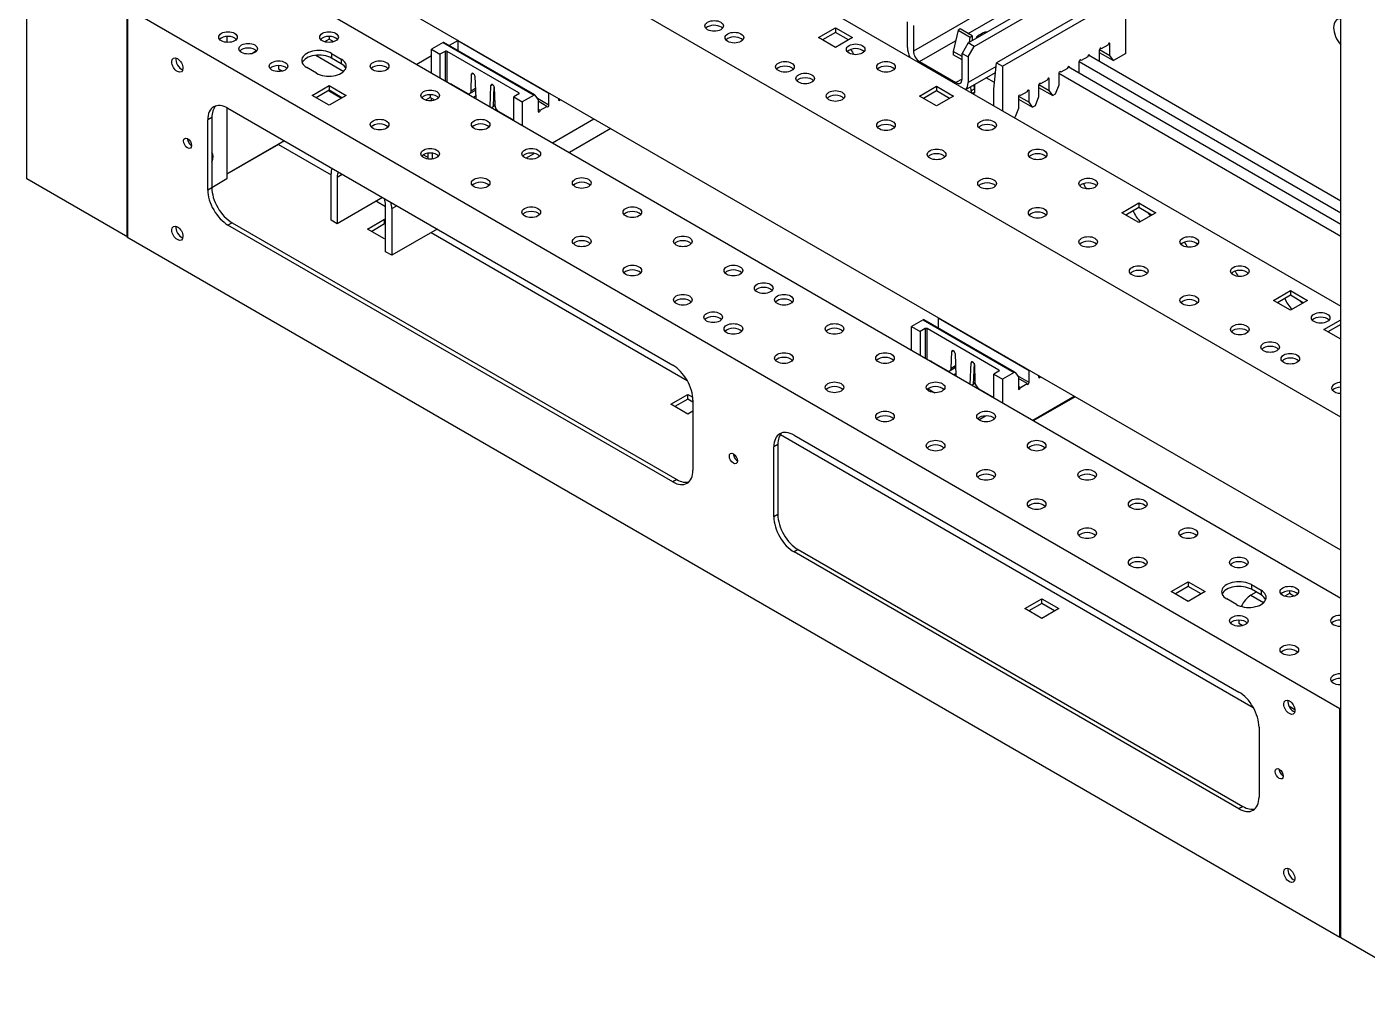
# Model space of a CAD drawing. Header units: millimetres. Extents: x -116965 to 323937, y 291661 to 566926.
# Drawn here: x -25926.7 to -25658.8, y 301787.5 to 301981.2 of the extents above; entities that cross this region are included whole.
import ezdxf

# ---------------------------------------------------------------- set-up
doc = ezdxf.new("R2010")
doc.units = ezdxf.units.MM
doc.layers.add('ALPHA', color=255, linetype='Continuous')

msp = doc.modelspace()

# ---------------------------------------------------------------- linework, layer by layer
at = {"layer": 'ALPHA'}
for p, q in [((-25926.729425, 301950.811825), (-25926.729425, 302417.3813)), ((-25906.526375, 301939.147588), (-25906.526375, 302405.717063)), ((-25664.089764, 301799.176746), (-25664.089764, 302265.746221)), ((-25887.232461, 302054.215285), (-25664.089764, 301925.383789)), ((-25906.425359, 302043.13426), (-25664.190779, 301903.28006)), ((-25906.425359, 302016.5398), (-25664.190779, 301876.6856)), ((-25699.485509, 302005.237155), (-25749.508263, 301976.356504)), ((-25738.598616, 301977.989497), (-25699.485509, 302000.57146)), ((-25737.386433, 301977.289643), (-25699.485509, 301999.171751)), ((-25887.333476, 301995.952422), (-25664.089764, 301867.062605)), ((-25738.598616, 301979.855775), (-25719.174599, 301991.070237)), ((-25708.294039, 301988.254026), (-25732.941761, 301974.023657)), ((-25731.729578, 301973.323802), (-25707.081856, 301987.554171)), ((-25707.081856, 301975.889935), (-25707.081856, 301987.554171)), ((-25906.728405, 301984.988039), (-25906.728405, 301939.264231)), ((-25906.728405, 301984.988039), (-25664.291794, 301845.017197)), ((-25750.720446, 301977.056358), (-25750.720446, 301982.188623)), ((-25886.727385, 301979.288641), (-25886.727385, 301978.090062)), ((-25866.322303, 301979.295004), (-25866.322303, 301978.759337)), ((-25768.499131, 301979.039279), (-25765.105018, 301980.99887)), ((-25765.105018, 301980.065731), (-25767.691009, 301978.572709)), ((-25765.105018, 301980.99887), (-25765.105018, 301980.065731)), ((-25765.105018, 301980.99887), (-25761.710906, 301979.039279)), ((-25762.519028, 301978.572709), (-25765.105018, 301980.065731)), ((-25749.508263, 301981.488768), (-25749.508263, 301976.356504)), ((-25740.618921, 301980.555629), (-25741.572856, 301976.300719)), ((-25740.21486, 301980.788914), (-25740.618921, 301980.555629)), ((-25740.618921, 301980.555629), (-25738.194555, 301979.155921)), ((-25737.790494, 301979.389206), (-25740.21486, 301980.788914)), ((-25738.347497, 301978.13448), (-25738.194555, 301979.155921)), ((-25738.194555, 301979.155921), (-25737.790494, 301979.389206)), ((-25737.790494, 301979.389206), (-25737.756822, 301978.475507)), ((-25735.729782, 301979.949089), (-25736.335874, 301979.599162)), ((-25866.322303, 301978.759337), (-25867.246341, 301978.225843)), ((-25865.398265, 301978.225843), (-25866.322303, 301978.759337)), ((-25865.514181, 301978.190534), (-25865.514181, 301978.292767)), ((-25843.521433, 301978.066312), (-25845.876816, 301976.706431)), ((-25845.876816, 301972.017408), (-25845.876816, 301976.706431)), ((-25845.876816, 301976.706431), (-25844.155516, 301975.712638)), ((-25843.521433, 301978.066312), (-25825.338688, 301967.568499)), ((-25825.19583, 301967.58265), (-25843.378576, 301978.080463)), ((-25840.528421, 301978.464606), (-25842.286176, 301977.449765)), ((-25840.519044, 301978.488771), (-25840.563413, 301978.374417)), ((-25822.380668, 301967.876604), (-25840.563413, 301978.374417)), ((-25840.563413, 301978.374417), (-25840.563413, 301976.455128)), ((-25765.105018, 301977.079687), (-25768.499131, 301979.039279)), ((-25761.710906, 301979.039279), (-25765.105018, 301977.079687)), ((-25748.29608, 301974.256941), (-25741.099545, 301978.411863)), ((-25738.598616, 301977.989497), (-25739.810799, 301975.889935)), ((-25737.386433, 301977.289643), (-25738.598616, 301977.989497)), ((-25738.598616, 301975.19008), (-25737.386433, 301977.289643)), ((-25712.395259, 301976.554796), (-25712.395259, 301974.268606)), ((-25712.370658, 301976.680564), (-25710.253735, 301975.458358)), ((-25711.991198, 301976.788081), (-25712.193228, 301976.904723)), ((-25710.657796, 301977.55792), (-25711.991198, 301976.788081)), ((-25710.455766, 301977.907848), (-25710.253735, 301977.791205)), ((-25710.253735, 301975.458358), (-25710.253735, 301977.791205)), ((-25880.831193, 301976.378043), (-25881.777637, 301975.831613)), ((-25868.940884, 301975.512166), (-25863.382695, 301972.303145)), ((-25865.83743, 301975.889935), (-25865.83743, 301974.956796)), ((-25865.83743, 301975.889935), (-25863.897937, 301974.770168)), ((-25863.897937, 301973.837029), (-25865.83743, 301974.956796)), ((-25863.897937, 301974.770168), (-25863.897937, 301973.837029)), ((-25845.876816, 301975.376708), (-25848.786055, 301973.697058)), ((-25843.145363, 301976.29585), (-25844.155516, 301975.712638)), ((-25844.155516, 301975.712638), (-25844.155516, 301971.023615)), ((-25843.145363, 301976.29585), (-25843.145363, 301970.440403)), ((-25828.405217, 301968.018908), (-25842.741302, 301976.29585)), ((-25842.741302, 301970.230447), (-25842.741302, 301976.29585)), ((-25748.29608, 301974.256941), (-25741.022982, 301970.057816)), ((-25741.629073, 301976.006577), (-25741.583157, 301976.033087)), ((-25741.585154, 301975.98122), (-25741.629073, 301976.006577)), ((-25741.572856, 301976.300719), (-25741.599208, 301975.616079)), ((-25739.810799, 301974.58354), (-25741.599208, 301975.616079)), ((-25739.810799, 301975.283394), (-25741.572856, 301976.300719)), ((-25739.810799, 301975.889935), (-25738.598616, 301975.19008)), ((-25739.810799, 301970.75767), (-25739.810799, 301975.889935)), ((-25738.598616, 301975.19008), (-25738.598616, 301970.057816)), ((-25733.451384, 301968.719054), (-25732.941761, 301974.023657)), ((-25732.941761, 301974.023657), (-25731.729578, 301973.323802)), ((-25716.435869, 301974.221949), (-25716.435869, 301971.935758)), ((-25716.432453, 301974.266634), (-25664.089764, 301944.046568)), ((-25716.031808, 301974.455233), (-25716.233838, 301974.571876)), ((-25714.698406, 301975.225073), (-25716.031808, 301974.455233)), ((-25664.089764, 301946.379415), (-25714.565129, 301975.521381)), ((-25714.496376, 301975.575), (-25714.294345, 301975.458358)), ((-25714.294345, 301975.365044), (-25714.294345, 301975.458358)), ((-25712.395259, 301976.103181), (-25709.553881, 301974.46271)), ((-25709.553881, 301974.46271), (-25710.253735, 301975.458358)), ((-25707.081856, 301975.889935), (-25709.553881, 301974.46271)), ((-25876.423829, 301973.462885), (-25876.423829, 301972.833905)), ((-25876.423829, 301972.833905), (-25875.605318, 301972.361337)), ((-25868.827482, 301971.924094), (-25870.766975, 301973.043861)), ((-25837.941786, 301968.360018), (-25837.838134, 301971.727581)), ((-25837.838134, 301971.727581), (-25837.545849, 301971.896332)), ((-25837.535272, 301971.890439), (-25837.47966, 301971.858331)), ((-25837.1769, 301971.348805), (-25837.012947, 301966.899851)), ((-25739.028827, 301968.649877), (-25733.130888, 301972.055054)), ((-25733.012946, 301973.282704), (-25738.598616, 301970.057816)), ((-25731.729578, 301973.323802), (-25731.729578, 301964.435654)), ((-25720.476479, 301971.889101), (-25720.476479, 301969.556254)), ((-25720.473064, 301971.933786), (-25664.089764, 301939.380873)), ((-25720.072418, 301972.122386), (-25720.274448, 301972.239028)), ((-25718.739017, 301972.892226), (-25720.072418, 301972.122386)), ((-25664.089764, 301941.713721), (-25718.60574, 301973.188534)), ((-25718.536986, 301973.242153), (-25718.334956, 301973.12551)), ((-25718.334956, 301973.032197), (-25718.334956, 301973.12551)), ((-25869.716416, 301967.491684), (-25866.322303, 301969.451276)), ((-25866.322303, 301968.518137), (-25868.908294, 301967.025115)), ((-25866.423319, 301968.459816), (-25863.837328, 301966.966793)), ((-25866.322303, 301969.451276), (-25866.322303, 301968.518137)), ((-25866.322303, 301969.451276), (-25862.928191, 301967.491684)), ((-25863.736313, 301967.025115), (-25866.322303, 301968.518137)), ((-25841.991643, 301969.774302), (-25841.978081, 301969.782133)), ((-25841.851373, 301969.716646), (-25838.749416, 301967.92573)), ((-25839.781034, 301968.521335), (-25839.801237, 301968.509671)), ((-25837.072194, 301968.507556), (-25838.177987, 301967.869126)), ((-25837.084987, 301968.854691), (-25837.941786, 301968.360018)), ((-25834.133573, 301965.237444), (-25833.969619, 301969.497081)), ((-25833.969619, 301969.497081), (-25833.680023, 301969.664279)), ((-25833.66686, 301969.65701), (-25833.611247, 301969.624902)), ((-25833.381843, 301969.371177), (-25833.541935, 301965.211856)), ((-25833.308386, 301969.11233), (-25833.204734, 301965.625079)), ((-25748.29608, 301967.375042), (-25744.901967, 301969.334633)), ((-25744.901967, 301968.401495), (-25747.487958, 301966.908472)), ((-25744.901967, 301969.334633), (-25744.901967, 301968.401495)), ((-25744.901967, 301969.334633), (-25741.507855, 301967.375042)), ((-25742.315977, 301966.908472), (-25744.901967, 301968.401495)), ((-25739.810799, 301970.75767), (-25741.022982, 301970.057816)), ((-25738.005128, 301968.4169), (-25738.034862, 301969.223743)), ((-25737.399036, 301968.766827), (-25738.005128, 301968.4169)), ((-25737.42877, 301969.57367), (-25737.399036, 301968.766827)), ((-25737.412784, 301969.139891), (-25737.311777, 301969.081575)), ((-25737.29424, 301969.651341), (-25737.343894, 301968.038124)), ((-25733.330655, 301970.049059), (-25734.968014, 301970.994389)), ((-25733.450878, 301968.718762), (-25733.451384, 301968.719054)), ((-25733.450878, 301965.429447), (-25733.450878, 301968.718762)), ((-25733.323194, 301970.053367), (-25733.330655, 301970.049059)), ((-25726.618206, 301968.576458), (-25726.416176, 301968.459816)), ((-25726.416176, 301966.126968), (-25726.416176, 301968.459816)), ((-25724.517089, 301969.556254), (-25724.517089, 301967.223407)), ((-25724.517089, 301969.104638), (-25721.675711, 301967.464168)), ((-25724.492488, 301969.682022), (-25722.375566, 301968.459816)), ((-25724.113028, 301969.789539), (-25724.315059, 301969.906181)), ((-25722.779627, 301970.559378), (-25724.113028, 301969.789539)), ((-25722.577596, 301970.909305), (-25722.375566, 301970.792663)), ((-25722.375566, 301968.459816), (-25722.375566, 301970.792663)), ((-25721.675711, 301967.464168), (-25722.375566, 301968.459816)), ((-25720.476479, 301969.556254), (-25721.176333, 301967.752485)), ((-25866.322303, 301965.532092), (-25869.716416, 301967.491684)), ((-25862.928191, 301967.491684), (-25866.322303, 301965.532092)), ((-25846.119252, 301967.0951), (-25847.04329, 301966.561606)), ((-25846.119252, 301967.630767), (-25846.119252, 301967.0951)), ((-25845.195214, 301966.561606), (-25846.119252, 301967.0951)), ((-25845.876816, 301966.428637), (-25845.876816, 301966.955129)), ((-25838.462296, 301967.736633), (-25838.316097, 301967.821041)), ((-25837.452144, 301967.153421), (-25837.031247, 301967.396426)), ((-25833.23636, 301966.689094), (-25833.479669, 301966.829569)), ((-25833.248049, 301967.082362), (-25833.465115, 301967.207685)), ((-25828.405217, 301967.785623), (-25829.41537, 301967.202411)), ((-25829.41537, 301967.202411), (-25827.69407, 301966.208618)), ((-25829.41537, 301962.513388), (-25829.41537, 301967.202411)), ((-25828.405217, 301968.018908), (-25828.405217, 301967.785623)), ((-25825.338688, 301967.568499), (-25827.69407, 301966.208618)), ((-25827.69407, 301966.208618), (-25827.69407, 301961.519595)), ((-25825.163724, 301967.552872), (-25824.522191, 301966.640195)), ((-25822.380668, 301965.543757), (-25824.687778, 301966.875767)), ((-25824.522191, 301966.640195), (-25824.522191, 301964.307347)), ((-25822.784729, 301965.310472), (-25824.522191, 301966.313596)), ((-25822.380668, 301967.876604), (-25822.336299, 301967.990958)), ((-25822.380668, 301965.543757), (-25822.380668, 301967.876604)), ((-25820.481581, 301966.920136), (-25820.481581, 301966.640195)), ((-25744.901967, 301965.41545), (-25748.29608, 301967.375042)), ((-25741.507855, 301967.375042), (-25744.901967, 301965.41545)), ((-25737.702368, 301967.907374), (-25737.341506, 301968.115718)), ((-25737.646756, 301967.875266), (-25737.702368, 301967.907374)), ((-25737.343518, 301968.05034), (-25737.646756, 301967.875266)), ((-25728.557699, 301967.223407), (-25728.557699, 301964.890559)), ((-25728.557699, 301966.771791), (-25725.716322, 301965.131321)), ((-25728.533099, 301967.349174), (-25726.416176, 301966.126968)), ((-25728.153638, 301967.456691), (-25728.355669, 301967.573334)), ((-25726.820237, 301968.226531), (-25728.153638, 301967.456691)), ((-25725.716322, 301965.131321), (-25726.416176, 301966.126968)), ((-25724.517089, 301967.223407), (-25725.216943, 301965.419637)), ((-25721.176333, 301967.752485), (-25721.675711, 301967.464168)), ((-25889.757842, 301963.059274), (-25890.565964, 301962.592705)), ((-25889.757842, 301963.059274), (-25889.757842, 301949.06219)), ((-25886.727385, 301965.036359), (-25886.727385, 301950.811825)), ((-25886.525354, 301964.925552), (-25797.63193, 301913.60291)), ((-25833.18153, 301965.419936), (-25833.815594, 301965.053859)), ((-25833.1893, 301965.41545), (-25833.526603, 301965.610192)), ((-25832.718555, 301964.520811), (-25832.805442, 301964.470647)), ((-25832.397104, 301964.258221), (-25829.41537, 301962.536716)), ((-25824.522191, 301964.773917), (-25824.11813, 301964.540632)), ((-25824.11813, 301964.540632), (-25822.784729, 301965.310472)), ((-25728.557699, 301964.890559), (-25729.199232, 301963.237104)), ((-25725.216943, 301965.419637), (-25725.716322, 301965.131321)), ((-25890.565964, 301948.59562), (-25890.565964, 301962.592705)), ((-25821.653358, 301958.031988), (-25813.370107, 301962.814325)), ((-25809.975994, 301960.854733), (-25818.259245, 301956.072396)), ((-25875.252052, 301958.416908), (-25886.727385, 301951.791621)), ((-25876.423829, 301957.693725), (-25886.727385, 301951.744964)), ((-25876.423829, 301957.693725), (-25865.918242, 301951.628322)), ((-25847.452498, 301955.64073), (-25846.523313, 301955.104265)), ((-25846.523313, 301954.780911), (-25846.523313, 301955.940844)), ((-25845.715191, 301955.940844), (-25845.715191, 301954.780911)), ((-25826.988225, 301954.951901), (-25825.326835, 301955.911105)), ((-25906.526375, 301939.147588), (-25926.729425, 301950.811825)), ((-25886.727385, 301950.811825), (-25889.757842, 301949.06219)), ((-25865.918242, 301942.553546), (-25865.918242, 301951.884935)), ((-25864.706059, 301951.185081), (-25863.71611, 301951.756629)), ((-25864.706059, 301951.185081), (-25864.706059, 301941.853691)), ((-25889.757842, 301949.06219), (-25890.565964, 301948.59562)), ((-25855.634889, 301947.090934), (-25864.706059, 301941.853691)), ((-25856.847072, 301946.39108), (-25855.008595, 301945.329634)), ((-25855.008595, 301936.254858), (-25855.008595, 301945.586247)), ((-25853.796412, 301944.886393), (-25852.806462, 301945.457941)), ((-25853.796412, 301944.886393), (-25853.796412, 301935.555004)), ((-25707.889978, 301944.046568), (-25704.495866, 301946.00616)), ((-25704.495866, 301945.073021), (-25707.081856, 301943.579998)), ((-25704.495866, 301946.00616), (-25704.495866, 301945.073021)), ((-25704.495866, 301946.00616), (-25701.101753, 301944.046568)), ((-25701.909875, 301943.579998), (-25704.495866, 301945.073021)), ((-25885.717232, 301942.063648), (-25886.525354, 301941.597078)), ((-25797.63193, 301890.274436), (-25886.525354, 301941.597078)), ((-25885.717232, 301942.063648), (-25796.823808, 301890.741005)), ((-25864.706059, 301941.853691), (-25865.918242, 301942.553546)), ((-25858.604738, 301940.780582), (-25855.210625, 301942.740173)), ((-25855.210625, 301941.807034), (-25857.796616, 301940.314012)), ((-25855.210625, 301942.740173), (-25855.008595, 301942.623531)), ((-25855.210625, 301941.807034), (-25855.210625, 301942.740173)), ((-25855.008595, 301941.690392), (-25855.210625, 301941.807034)), ((-25704.495866, 301942.086976), (-25707.889978, 301944.046568)), ((-25701.101753, 301944.046568), (-25704.495866, 301942.086976)), ((-25906.728405, 301939.264231), (-25664.291794, 301799.293388)), ((-25855.210625, 301938.82099), (-25858.604738, 301940.780582)), ((-25855.008595, 301938.937632), (-25855.210625, 301938.82099)), ((-25844.725242, 301940.792246), (-25853.796412, 301935.555004)), ((-25845.937425, 301940.092392), (-25794.746357, 301910.537215)), ((-25853.796412, 301935.555004), (-25855.008595, 301936.254858)), ((-25677.585402, 301926.550213), (-25674.191289, 301928.509804)), ((-25674.191289, 301928.509804), (-25674.191289, 301927.576665)), ((-25674.191289, 301928.509804), (-25670.797177, 301926.550213)), ((-25674.191289, 301924.590621), (-25677.585402, 301926.550213)), ((-25674.191289, 301927.576665), (-25676.77728, 301926.083643)), ((-25671.605299, 301926.083643), (-25674.191289, 301927.576665)), ((-25670.797177, 301926.550213), (-25674.191289, 301924.590621)), ((-25744.554553, 301923.083646), (-25744.598922, 301922.969292)), ((-25726.416176, 301912.471479), (-25744.598922, 301922.969292)), ((-25744.598922, 301922.969292), (-25744.598922, 301921.050003)), ((-25747.556942, 301922.661187), (-25749.912324, 301921.301306)), ((-25749.912324, 301916.612283), (-25749.912324, 301921.301306)), ((-25749.912324, 301921.301306), (-25748.191024, 301920.307513)), ((-25747.180872, 301920.890725), (-25748.191024, 301920.307513)), ((-25748.191024, 301920.307513), (-25748.191024, 301915.61849)), ((-25747.556942, 301922.661187), (-25729.374196, 301912.163374)), ((-25729.231339, 301912.177525), (-25747.414085, 301922.675338)), ((-25747.180872, 301920.890725), (-25747.180872, 301915.035278)), ((-25732.440726, 301912.613782), (-25746.776811, 301920.890725)), ((-25746.776811, 301914.825322), (-25746.776811, 301920.890725)), ((-25667.483876, 301920.718094), (-25664.089764, 301922.677686)), ((-25664.089764, 301918.758502), (-25667.483876, 301920.718094)), ((-25664.089764, 301921.744547), (-25666.675754, 301920.251525)), ((-25741.977294, 301912.954893), (-25741.873642, 301916.322456)), ((-25741.873642, 301916.322456), (-25741.581357, 301916.491207)), ((-25741.570781, 301916.485314), (-25741.515168, 301916.453206)), ((-25741.212409, 301915.94368), (-25741.048455, 301911.494726)), ((-25746.027151, 301914.369177), (-25746.013589, 301914.377008)), ((-25745.886881, 301914.311521), (-25742.784924, 301912.520605)), ((-25744.249523, 301913.366191), (-25744.269726, 301913.354527)), ((-25743.26552, 301912.774749), (-25743.245317, 301912.786413)), ((-25741.107702, 301913.102431), (-25742.213496, 301912.464001)), ((-25741.120495, 301913.449566), (-25741.977294, 301912.954893)), ((-25738.169081, 301909.832318), (-25738.005128, 301914.091956)), ((-25738.005128, 301914.091956), (-25737.715531, 301914.259154)), ((-25737.702368, 301914.251885), (-25737.646756, 301914.219777)), ((-25737.417351, 301913.966052), (-25737.57928, 301909.759013)), ((-25737.343894, 301913.707205), (-25737.240242, 301910.219954)), ((-25732.440726, 301912.380498), (-25733.450878, 301911.797286)), ((-25732.440726, 301912.613782), (-25732.440726, 301912.380498)), ((-25729.374196, 301912.163374), (-25731.729578, 301910.803493)), ((-25729.199232, 301912.147746), (-25728.557699, 301911.23507)), ((-25726.416176, 301912.471479), (-25726.371807, 301912.585833)), ((-25726.416176, 301910.138631), (-25726.416176, 301912.471479)), ((-25741.447246, 301911.724968), (-25741.065071, 301911.945616)), ((-25737.208463, 301909.973105), (-25737.810697, 301909.625405)), ((-25737.215073, 301910.004704), (-25737.562111, 301910.205067)), ((-25737.271868, 301911.283969), (-25737.515177, 301911.424444)), ((-25737.283557, 301911.677237), (-25737.500624, 301911.80256)), ((-25733.450878, 301911.797286), (-25731.729578, 301910.803493)), ((-25733.450878, 301907.108263), (-25733.450878, 301911.797286)), ((-25731.729578, 301910.803493), (-25731.729578, 301906.11447)), ((-25726.416176, 301910.138631), (-25728.723287, 301911.470642)), ((-25728.557699, 301911.23507), (-25728.557699, 301908.902222)), ((-25726.820237, 301909.905347), (-25728.557699, 301910.908471)), ((-25728.153638, 301909.135507), (-25726.820237, 301909.905347)), ((-25724.517089, 301911.515011), (-25724.517089, 301911.23507)), ((-25797.995585, 301905.787871), (-25794.601473, 301907.747463)), ((-25794.601473, 301906.814324), (-25797.187463, 301905.321302)), ((-25794.601473, 301907.747463), (-25793.620518, 301907.181108)), ((-25794.601473, 301906.814324), (-25794.601473, 301907.747463)), ((-25793.59132, 301906.231112), (-25794.601473, 301906.814324)), ((-25746.586375, 301908.883255), (-25745.231109, 301908.100792)), ((-25736.432612, 301908.853096), (-25733.450878, 301907.131591)), ((-25735.972219, 301908.587288), (-25735.992422, 301908.575624)), ((-25728.557699, 301909.368792), (-25728.153638, 301909.135507)), ((-25725.688866, 301902.626863), (-25717.405615, 301907.4092)), ((-25717.203585, 301907.292558), (-25725.486836, 301902.51022)), ((-25794.601473, 301903.828279), (-25797.995585, 301905.787871)), ((-25793.59132, 301904.411491), (-25794.601473, 301903.828279)), ((-25793.59132, 301906.604368), (-25793.59132, 301892.607283)), ((-25736.484849, 301902.692487), (-25735.129584, 301903.47495)), ((-25664.089764, 301903.338381), (-25664.190779, 301903.28006)), ((-25664.190779, 301903.28006), (-25664.190779, 301876.6856)), ((-25776.079418, 301899.759853), (-25681.609272, 301845.217489)), ((-25773.388269, 301899.605825), (-25684.494845, 301848.283183)), ((-25776.620757, 301897.739548), (-25777.428879, 301897.272978)), ((-25777.428879, 301883.275894), (-25777.428879, 301897.272978)), ((-25776.620757, 301897.739548), (-25776.620757, 301883.742463)), ((-25796.823808, 301890.741005), (-25797.63193, 301890.274436)), ((-25776.620757, 301883.742463), (-25777.428879, 301883.275894)), ((-25772.580147, 301876.743921), (-25773.388269, 301876.277352)), ((-25684.494845, 301824.95471), (-25773.388269, 301876.277352)), ((-25772.580147, 301876.743921), (-25683.686723, 301825.421279)), ((-25664.190779, 301876.6856), (-25664.089764, 301876.743921)), ((-25697.990483, 301868.345671), (-25694.596371, 301870.305262)), ((-25694.596371, 301869.372124), (-25697.182361, 301867.879101)), ((-25694.596371, 301870.305262), (-25694.596371, 301869.372124)), ((-25694.596371, 301870.305262), (-25691.202258, 301868.345671)), ((-25692.01038, 301867.879101), (-25694.596371, 301869.372124)), ((-25681.989667, 301869.745379), (-25681.989667, 301868.81224)), ((-25681.989667, 301869.745379), (-25680.050174, 301868.625612)), ((-25727.284907, 301864.963042), (-25723.890795, 301866.922634)), ((-25723.890795, 301866.922634), (-25720.496682, 301864.963042)), ((-25723.890795, 301865.989495), (-25723.890795, 301866.922634)), ((-25694.596371, 301866.386079), (-25697.990483, 301868.345671)), ((-25691.202258, 301868.345671), (-25694.596371, 301866.386079)), ((-25684.979719, 301865.779539), (-25686.919211, 301866.899305)), ((-25680.999717, 301868.240693), (-25682.070479, 301867.622488)), ((-25682.070479, 301867.622488), (-25679.534932, 301866.158589)), ((-25680.050174, 301867.692473), (-25681.989667, 301868.81224)), ((-25680.050174, 301868.625612), (-25680.050174, 301867.692473)), ((-25674.39332, 301867.949087), (-25675.317358, 301867.415593)), ((-25674.39332, 301868.484754), (-25674.39332, 301867.949087)), ((-25673.469282, 301867.415593), (-25674.39332, 301867.949087)), ((-25673.585198, 301867.380283), (-25673.585198, 301867.482517)), ((-25723.890795, 301863.00345), (-25727.284907, 301864.963042)), ((-25723.890795, 301865.989495), (-25726.476785, 301864.496472)), ((-25721.304804, 301864.496472), (-25723.890795, 301865.989495)), ((-25720.496682, 301864.963042), (-25723.890795, 301863.00345)), ((-25684.494845, 301862.652635), (-25684.494845, 301862.023654)), ((-25684.494845, 301862.023654), (-25683.676334, 301861.551087)), ((-25674.503048, 301845.52379), (-25673.29713, 301844.827552)), ((-25664.291794, 301845.017197), (-25664.089764, 301845.133839)), ((-25664.291794, 301799.293388), (-25664.291794, 301845.017197)), ((-25680.454235, 301841.284641), (-25680.454235, 301827.287557)), ((-25683.686723, 301825.421279), (-25684.494845, 301824.95471)), ((-25664.089764, 301799.410031), (-25664.291794, 301799.293388)), ((-25643.886713, 301787.512509), (-25664.089764, 301799.176746))]:
    msp.add_line(p, q, dxfattribs=at)
for centre, major_axis, start_param, end_param in [((-25789.348679, 301981.372126), (-1.857143, 0), 2.3561944902, 8.6393797974), ((-25663.079611, 301979.62249), (-1.742857, 3.018717), 5.9200614774, 8.2171054637), ((-25886.525354, 301979.155921), (-1.857143, 0), 2.3561944902, 8.6393797974), ((-25886.525354, 301978.222782), (-1.857143, 0), 3.5917893435, 5.8329886172), ((-25866.322303, 301979.155921), (-1.857143, 0), 2.3561944902, 8.6393797974), ((-25866.322303, 301978.222782), (-1.857143, 0), 3.5917893435, 5.8329886172), ((-25789.348679, 301980.438987), (-1.857143, 0), 5.4977871438, 5.8329886172), ((-25789.348679, 301980.438987), (-1.857143, 0), 3.5917893435, 5.4977871438), ((-25785.308069, 301979.039279), (-1.857143, 0), 2.3561944902, 8.6393797974), ((-25785.308069, 301978.10614), (-1.857143, 0), 3.5917893435, 5.4977871438), ((-25734.558005, 301978.572709), (-2.514286, 0), 5.4977871438, 6.048268686), ((-25734.558005, 301979.272563), (-1.657143, 0), 4.8150711722, 6.1805031154), ((-25882.484744, 301976.823074), (-1.857143, 0), 2.3561944902, 8.6393797974), ((-25882.484744, 301975.889935), (-1.857143, 0), 3.5917893435, 5.8329886172), ((-25868.302202, 301974.466898), (-3.485714, 0), 3.926990817, 7.0685834706), ((-25843.521433, 301977.833027), (0.142857, 0.247436), 0, 0.7853981634), ((-25785.308069, 301978.10614), (-1.857143, 0), 5.4977871438, 5.8329886172), ((-25761.064408, 301976.706431), (-1.857143, 0), 5.4977871438, 11.780972451), ((-25761.064408, 301975.773292), (-1.857143, 0), 3.5917893435, 5.8329886172), ((-25760.054256, 301977.289643), (-1.742857, 3.018717), 1.437095088, 1.790636245), ((-25748.29608, 301975.65665), (-1.714286, 2.96923), 0.7853981634, 1.4185227957), ((-25712.193228, 301976.671438), (0.142857, 0.247436), 5.4977871438, 8.6393797974), ((-25710.455766, 301977.674563), (0.142857, 0.247436), 5.4977871438, 8.6393797974), ((-25896.62688, 301973.557087), (-0.785714, 1.360897), 0.7853981634, 7.0685834706), ((-25895.818758, 301974.023657), (-0.785714, 1.360897), 0.5401439777, 2.6014486759), ((-25876.423829, 301973.323802), (-1.857143, 0), 2.3561944902, 8.6393797974), ((-25868.302202, 301973.533759), (-3.485714, 0), 3.926990817, 6.0492182714), ((-25866.362709, 301973.347131), (-3.485714, 0), 0.7853981634, 3.926990817), ((-25866.362709, 301972.413992), (-3.485714, 0), 3.3755596893, 3.926990817), ((-25856.220778, 301973.323802), (-1.857143, 0), 2.3561944902, 8.6393797974), ((-25842.943333, 301976.179208), (-0.285714, 0), 3.926990817, 5.4977871438), ((-25775.206544, 301973.20716), (-1.857143, 0), 5.4977871438, 11.780972451), ((-25755.003493, 301973.20716), (-1.857143, 0), 5.4977871438, 11.780972451), ((-25748.29608, 301975.65665), (-0.857143, 1.484615), 0.7853981634, 2.3561944902), ((-25716.233838, 301974.338591), (0.142857, 0.247436), 5.4977871438, 8.6393797974), ((-25714.496376, 301975.341715), (0.142857, 0.247436), 5.4977871438, 8.6393797974), ((-25876.423829, 301972.390664), (-1.857143, 0), 3.5917893435, 5.8329886172), ((-25856.220778, 301972.390664), (-1.857143, 0), 3.5917893435, 5.8329886172), ((-25837.535272, 301971.540512), (-0.214286, 0.371154), 5.4977871438, 7.0336768855), ((-25837.47966, 301971.508404), (-0.214286, 0.371154), 3.9704417124, 5.4977871438), ((-25775.206544, 301972.274021), (-1.857143, 0), 3.5917893435, 5.8329886172), ((-25771.165934, 301970.874313), (-1.857143, 0), 5.4977871438, 11.780972451), ((-25755.003493, 301972.274021), (-1.857143, 0), 3.5917893435, 5.8329886172), ((-25720.274448, 301972.005744), (0.142857, 0.247436), 5.4977871438, 8.6393797974), ((-25718.536986, 301973.008868), (0.142857, 0.247436), 5.4977871438, 8.6393797974), ((-25846.119252, 301967.491684), (-1.857143, 0), 2.3561944902, 8.6393797974), ((-25842.943333, 301970.113805), (-0.285714, 0), 3.926990817, 4.3780176288), ((-25841.851373, 301968.316937), (-0.857143, 1.484615), 5.4977871438, 5.6806158605), ((-25833.66686, 301969.307083), (-0.214286, 0.371154), 5.4977871438, 7.0251325752), ((-25833.611247, 301969.274975), (-0.214286, 0.371154), 3.961897402, 5.4977871438), ((-25771.165934, 301969.941174), (-1.857143, 0), 3.5917893435, 5.8329886172), ((-25765.105018, 301967.375042), (-1.857143, 0), 5.4977871438, 11.780972451), ((-25741.022982, 301971.457525), (-0.857143, 1.484615), 2.3561944902, 3.926990817), ((-25741.022982, 301971.457525), (-1.714286, 2.96923), 3.2938661847, 3.926990817), ((-25737.702368, 301968.257301), (-0.214286, 0.371154), 0.8288490588, 2.3561944902), ((-25737.096276, 301968.607228), (-0.214286, 0.371154), 0.8288490588, 1.4798786113), ((-25733.330655, 301971.448768), (-0.857143, 1.484615), 2.3561944902, 2.3617043931), ((-25726.618206, 301968.343173), (0.142857, 0.247436), 5.4977871438, 8.6393797974), ((-25724.315059, 301969.672896), (0.142857, 0.247436), 5.4977871438, 8.6393797974), ((-25722.577596, 301970.676021), (0.142857, 0.247436), 5.4977871438, 8.6393797974), ((-25886.525354, 301960.259857), (-2.857143, 4.948717), 5.4977871438, 7.0685834706), ((-25846.119252, 301966.558545), (-1.857143, 0), 3.5917893435, 5.8329886172), ((-25838.749416, 301968.858869), (-0.571429, 0.989743), 2.3561944902, 3.8920842319), ((-25828.607248, 301967.902265), (-0.285714, 0), 2.3561944902, 3.926990817), ((-25825.338688, 301967.335214), (0.142857, 0.247436), 6.0213859194, 7.0685834706), ((-25820.27955, 301966.756837), (0.142857, 0.247436), 2.3561944902, 4.854286035), ((-25765.105018, 301966.441903), (-1.857143, 0), 3.5917893435, 5.8329886172), ((-25737.646756, 301968.225193), (-0.214286, 0.371154), 2.3561944902, 3.8920842319), ((-25728.355669, 301967.340049), (0.142857, 0.247436), 5.4977871438, 8.6393797974), ((-25885.717232, 301960.726427), (-2.857143, 4.948717), 0.1418970546, 0.7853981634), ((-25832.397104, 301965.19136), (-0.571429, 0.989743), 0.8203047484, 2.3561944902), ((-25824.320161, 301964.42399), (0.142857, 0.247436), 2.3561944902, 5.4977871438), ((-25822.582698, 301965.427114), (0.142857, 0.247436), 2.3561944902, 5.4977871438), ((-25729.374196, 301963.252731), (0.142857, 0.247436), 4.1462534621, 4.9741883682), ((-25856.220778, 301961.659566), (-1.857143, 0), 2.3561944902, 8.6393797974), ((-25856.220778, 301960.726427), (-1.857143, 0), 3.5917893435, 5.8329886172), ((-25836.017727, 301961.659566), (-1.857143, 0), 2.3561944902, 8.6393797974), ((-25836.017727, 301960.726427), (-1.857143, 0), 3.5917893435, 5.8329886172), ((-25755.003493, 301961.542923), (-1.857143, 0), 5.4977871438, 11.780972451), ((-25755.003493, 301960.609784), (-1.857143, 0), 3.5917893435, 5.8329886172), ((-25734.800442, 301961.542923), (-1.857143, 0), 5.4977871438, 11.780972451), ((-25734.800442, 301960.609784), (-1.857143, 0), 3.5917893435, 5.8329886172), ((-25894.606575, 301957.92701), (-0.571429, 0.989743), 0.7853981634, 7.0685834706), ((-25893.798453, 301958.393579), (-0.571429, 0.989743), 0.7853981634, 2.3561944902), ((-25890.767995, 301954.544381), (0.928571, 1.608333), 4.8046272362, 6.1909470514), ((-25846.119252, 301955.827447), (-1.857143, 0), 2.3561944902, 8.6393797974), ((-25846.119252, 301954.894308), (-1.857143, 0), 3.5917893435, 5.8329886172), ((-25825.916202, 301955.827447), (-1.857143, 0), 2.3561944902, 8.6393797974), ((-25825.916202, 301954.894308), (-1.857143, 0), 3.5917893435, 5.8329886172), ((-25744.901967, 301955.710805), (-1.857143, 0), 5.4977871438, 11.780972451), ((-25744.901967, 301954.777666), (-1.857143, 0), 3.5917893435, 5.8329886172), ((-25724.698917, 301955.710805), (-1.857143, 0), 5.4977871438, 11.780972451), ((-25724.698917, 301954.777666), (-1.857143, 0), 3.5917893435, 5.8329886172), ((-25862.685754, 301950.018657), (-2.285714, 3.958973), 0.4741469183, 0.7853981634), ((-25862.685754, 301950.018657), (-1.428571, 2.474358), 0.2733084105, 0.7853981634), ((-25836.017727, 301949.995329), (-1.857143, 0), 2.3561944902, 8.6393797974), ((-25836.017727, 301949.06219), (-1.857143, 0), 3.5917893435, 5.8329886172), ((-25815.814676, 301949.995329), (-1.857143, 0), 2.3561944902, 8.6393797974), ((-25815.814676, 301949.06219), (-1.857143, 0), 3.5917893435, 5.8329886172), ((-25734.800442, 301949.878686), (-1.857143, 0), 5.4977871438, 11.780972451), ((-25734.800442, 301948.945547), (-1.857143, 0), 3.5917893435, 5.8329886172), ((-25714.597391, 301949.878686), (-1.857143, 0), 5.4977871438, 11.780972451), ((-25714.597391, 301948.945547), (-1.857143, 0), 3.5917893435, 5.8329886172), ((-25713.587239, 301950.461898), (-1.742857, 3.018717), 1.437095088, 1.790636245), ((-25886.525354, 301946.262773), (-2.857143, 4.948717), 0.7853981634, 2.3561944902), ((-25885.717232, 301946.729342), (-2.857143, 4.948717), 0.7853981634, 2.3561944902), ((-25857.0289, 301946.752671), (-1.428571, 2.474358), 3.926990817, 4.4390805699), ((-25857.0289, 301946.752671), (-2.285714, 3.958973), 3.926990817, 4.238242062), ((-25825.916202, 301944.16321), (-1.857143, 0), 2.3561944902, 8.6393797974), ((-25825.916202, 301943.230071), (-1.857143, 0), 3.5917893435, 5.8329886172), ((-25805.713151, 301944.16321), (-1.857143, 0), 2.3561944902, 8.6393797974), ((-25805.713151, 301943.230071), (-1.857143, 0), 3.5917893435, 5.8329886172), ((-25724.698917, 301944.046568), (-1.857143, 0), 5.4977871438, 11.780972451), ((-25703.485713, 301944.62978), (-1.742857, 3.018717), 1.3129257495, 2.0792881129), ((-25896.62688, 301939.964085), (-0.785714, 1.360897), 0.7853981634, 7.0685834706), ((-25724.698917, 301943.113429), (-1.857143, 0), 3.5917893435, 5.8329886172), ((-25701.465408, 301945.796203), (-1.742857, 3.018717), 1.8382778164, 2.0792881129), ((-25895.818758, 301940.430655), (-0.785714, 1.360897), 0.5401439777, 2.6014486759), ((-25815.814676, 301938.331092), (-1.857143, 0), 2.3561944902, 8.6393797974), ((-25795.611625, 301938.331092), (-1.857143, 0), 2.3561944902, 8.6393797974), ((-25714.597391, 301938.21445), (-1.857143, 0), 5.4977871438, 11.780972451), ((-25694.39434, 301938.21445), (-1.857143, 0), 5.4977871438, 11.780972451), ((-25815.814676, 301937.397953), (-1.857143, 0), 3.5917893435, 5.8329886172), ((-25795.611625, 301937.397953), (-1.857143, 0), 3.5917893435, 5.8329886172), ((-25714.597391, 301937.281311), (-1.857143, 0), 3.5917893435, 5.8329886172), ((-25694.39434, 301937.281311), (-1.857143, 0), 3.5917893435, 5.8329886172), ((-25693.384188, 301938.797661), (-1.742857, 3.018717), 1.437095088, 1.790636245), ((-25805.713151, 301932.498973), (-1.857143, 0), 2.3561944902, 8.6393797974), ((-25785.5101, 301932.498973), (-1.857143, 0), 2.3561944902, 8.6393797974), ((-25704.495866, 301932.382331), (-1.857143, 0), 5.4977871438, 11.780972451), ((-25684.292815, 301932.382331), (-1.857143, 0), 5.4977871438, 11.780972451), ((-25805.713151, 301931.565835), (-1.857143, 0), 3.5917893435, 5.8329886172), ((-25785.5101, 301931.565835), (-1.857143, 0), 3.5917893435, 5.8329886172), ((-25704.495866, 301931.449192), (-1.857143, 0), 3.5917893435, 5.8329886172), ((-25684.292815, 301931.449192), (-1.857143, 0), 3.5917893435, 5.8329886172), ((-25683.282662, 301932.965543), (-1.742857, 3.018717), 1.437095088, 1.790636245), ((-25779.449184, 301928.999702), (-1.857143, 0), 2.3561944902, 8.6393797974), ((-25779.449184, 301928.066563), (-1.857143, 0), 3.5917893435, 5.8329886172), ((-25795.611625, 301926.666855), (-1.857143, 0), 2.3561944902, 8.6393797974), ((-25795.611625, 301925.733716), (-1.857143, 0), 3.5917893435, 5.8329886172), ((-25775.408574, 301926.666855), (-1.857143, 0), 2.3561944902, 8.6393797974), ((-25775.408574, 301925.733716), (-1.857143, 0), 3.5917893435, 5.8329886172), ((-25694.39434, 301926.550213), (-1.857143, 0), 5.4977871438, 11.780972451), ((-25694.39434, 301925.617074), (-1.857143, 0), 3.5917893435, 5.8329886172), ((-25673.181137, 301927.133424), (-1.742857, 3.018717), 1.3129257495, 2.0792881129), ((-25671.160832, 301928.299848), (-1.742857, 3.018717), 1.8382778164, 2.0792881129), ((-25789.55071, 301923.167584), (-1.857143, 0), 2.3561944902, 8.6393797974), ((-25789.55071, 301922.234445), (-1.857143, 0), 3.5917893435, 5.8329886172), ((-25668.130374, 301923.050942), (-1.857143, 0), 5.4977871438, 11.780972451), ((-25668.130374, 301922.117803), (-1.857143, 0), 3.5917893435, 5.8329886172), ((-25785.5101, 301920.834737), (-1.857143, 0), 2.3561944902, 8.6393797974), ((-25785.5101, 301919.901598), (-1.857143, 0), 3.5917893435, 5.8329886172), ((-25765.307049, 301920.834737), (-1.857143, 0), 2.3561944902, 8.6393797974), ((-25765.307049, 301919.901598), (-1.857143, 0), 3.5917893435, 5.8329886172), ((-25747.556942, 301922.427902), (0.142857, 0.247436), 0, 0.7853981634), ((-25746.978841, 301920.774083), (-0.285714, 0), 3.926990817, 5.4977871438), ((-25684.292815, 301920.718094), (-1.857143, 0), 5.4977871438, 11.780972451), ((-25684.292815, 301919.784955), (-1.857143, 0), 3.5917893435, 5.8329886172), ((-25678.2319, 301917.218823), (-1.857143, 0), 5.4977871438, 11.780972451), ((-25775.408574, 301915.002618), (-1.857143, 0), 2.3561944902, 8.6393797974), ((-25775.408574, 301914.069479), (-1.857143, 0), 3.5917893435, 5.8329886172), ((-25755.205523, 301915.002618), (-1.857143, 0), 2.3561944902, 8.6393797974), ((-25755.205523, 301914.069479), (-1.857143, 0), 3.5917893435, 5.8329886172), ((-25746.978841, 301914.708679), (-0.285714, 0), 3.926990817, 4.3780176288), ((-25741.570781, 301916.135387), (-0.214286, 0.371154), 5.4977871438, 7.0336768855), ((-25741.515168, 301916.103279), (-0.214286, 0.371154), 3.9704417124, 5.4977871438), ((-25678.2319, 301916.285684), (-1.857143, 0), 3.5917893435, 5.8329886172), ((-25674.191289, 301914.885976), (-1.857143, 0), 5.4977871438, 11.780972451), ((-25674.191289, 301913.952837), (-1.857143, 0), 3.5917893435, 5.8329886172), ((-25797.63193, 301908.937215), (-2.857143, 4.948717), 3.926990817, 5.4977871438), ((-25745.886881, 301912.911812), (-0.857143, 1.484615), 5.4977871438, 5.6806158605), ((-25742.784924, 301913.453744), (-0.571429, 0.989743), 2.3561944902, 3.8920842319), ((-25737.702368, 301913.901957), (-0.214286, 0.371154), 5.4977871438, 7.0251325752), ((-25737.646756, 301913.86985), (-0.214286, 0.371154), 3.961897402, 5.4977871438), ((-25732.642756, 301912.49714), (-0.285714, 0), 2.3561944902, 3.926990817), ((-25729.374196, 301911.930089), (0.142857, 0.247436), 6.0213859194, 7.0685834706), ((-25765.307049, 301909.1705), (-1.857143, 0), 2.3561944902, 8.6393797974), ((-25745.103998, 301909.1705), (-1.857143, 0), 2.3561944902, 8.6393797974), ((-25736.432612, 301909.786235), (-0.571429, 0.989743), 0.8203047484, 2.3561944902), ((-25726.618206, 301910.021989), (0.142857, 0.247436), 2.3561944902, 5.4977871438), ((-25724.315059, 301911.351712), (0.142857, 0.247436), 2.3561944902, 4.854286035), ((-25664.089764, 301909.053857), (-1.857143, 0), 5.4977871438, 7.853981634), ((-25664.089764, 301909.053857), (-1.857143, 0), 4.7123889804, 5.4977871438), ((-25765.307049, 301908.237361), (-1.857143, 0), 3.5917893435, 5.8329886172), ((-25745.103998, 301908.237361), (-1.857143, 0), 3.5917893435, 5.8329886172), ((-25728.355669, 301909.018865), (0.142857, 0.247436), 2.3561944902, 5.4977871438), ((-25664.089764, 301908.120718), (-1.857143, 0), 4.7123889804, 5.8329886172), ((-25755.205523, 301903.338381), (-1.857143, 0), 2.3561944902, 8.6393797974), ((-25735.002473, 301903.338381), (-1.857143, 0), 2.3561944902, 8.6393797974), ((-25755.205523, 301902.405242), (-1.857143, 0), 3.5917893435, 5.8329886172), ((-25735.002473, 301902.405242), (-1.857143, 0), 3.5917893435, 5.8329886172), ((-25773.388269, 301894.940131), (-2.857143, 4.948717), 5.4977871438, 7.0685834706), ((-25772.580147, 301895.4067), (-2.857143, 4.948717), 0.1418970546, 0.7853981634), ((-25785.5101, 301894.940131), (-0.571429, 0.989743), 0.7853981634, 7.0685834706), ((-25745.103998, 301897.506263), (-1.857143, 0), 2.3561944902, 8.6393797974), ((-25745.103998, 301896.573124), (-1.857143, 0), 3.5917893435, 5.8329886172), ((-25724.900947, 301897.506263), (-1.857143, 0), 2.3561944902, 8.6393797974), ((-25724.900947, 301896.573124), (-1.857143, 0), 3.5917893435, 5.8329886172), ((-25784.701978, 301895.4067), (-0.571429, 0.989743), 0.7853981634, 2.3561944902), ((-25797.63193, 301894.940131), (-2.857143, 4.948717), 2.3561944902, 3.926990817), ((-25796.823808, 301895.4067), (-2.857143, 4.948717), 2.3561944902, 2.999695599), ((-25735.002473, 301891.674144), (-1.857143, 0), 2.3561944902, 8.6393797974), ((-25735.002473, 301890.741005), (-1.857143, 0), 3.5917893435, 5.8329886172), ((-25714.799422, 301891.674144), (-1.857143, 0), 2.3561944902, 8.6393797974), ((-25714.799422, 301890.741005), (-1.857143, 0), 3.5917893435, 5.8329886172), ((-25724.900947, 301885.842026), (-1.857143, 0), 2.3561944902, 8.6393797974), ((-25724.900947, 301884.908887), (-1.857143, 0), 3.5917893435, 5.8329886172), ((-25704.697896, 301885.842026), (-1.857143, 0), 2.3561944902, 8.6393797974), ((-25704.697896, 301884.908887), (-1.857143, 0), 3.5917893435, 5.8329886172), ((-25773.388269, 301880.943046), (-2.857143, 4.948717), 0.7853981634, 2.3561944902), ((-25772.580147, 301881.409616), (-2.857143, 4.948717), 0.7853981634, 2.3561944902), ((-25714.799422, 301880.009908), (-1.857143, 0), 2.3561944902, 8.6393797974), ((-25714.799422, 301879.076769), (-1.857143, 0), 3.5917893435, 5.8329886172), ((-25694.596371, 301880.009908), (-1.857143, 0), 2.3561944902, 8.6393797974), ((-25694.596371, 301879.076769), (-1.857143, 0), 3.5917893435, 5.8329886172), ((-25704.697896, 301874.177789), (-1.857143, 0), 2.3561944902, 8.6393797974), ((-25684.494845, 301874.177789), (-1.857143, 0), 2.3561944902, 8.6393797974), ((-25704.697896, 301873.24465), (-1.857143, 0), 3.5917893435, 5.8329886172), ((-25684.494845, 301873.24465), (-1.857143, 0), 3.5917893435, 5.8329886172), ((-25684.454439, 301868.322342), (-3.485714, 0), 3.926990817, 7.0685834706), ((-25684.454439, 301867.389203), (-3.485714, 0), 3.926990817, 6.0492182714), ((-25674.39332, 301868.345671), (-1.857143, 0), 2.3561944902, 8.6393797974), ((-25682.514946, 301867.202575), (-3.485714, 0), 0.7853981634, 3.926990817), ((-25682.070479, 301864.823071), (1.714286, 2.96923), 0.7853981634, 1.712220204), ((-25682.514946, 301866.269437), (-3.485714, 0), 3.3755596893, 3.926990817), ((-25674.39332, 301867.412532), (-1.857143, 0), 3.5917893435, 5.8329886172), ((-25684.494845, 301862.513552), (-1.857143, 0), 2.3561944902, 8.6393797974), ((-25684.494845, 301861.580413), (-1.857143, 0), 3.5917893435, 5.8329886172), ((-25664.291794, 301862.513552), (-1.857143, 0), 4.6033876036, 7.9629830108), ((-25664.291794, 301861.580413), (-1.857143, 0), 4.6033876036, 5.8329886172), ((-25674.39332, 301856.681434), (-1.857143, 0), 2.3561944902, 8.6393797974), ((-25674.39332, 301855.748295), (-1.857143, 0), 3.5917893435, 5.8329886172), ((-25664.291794, 301850.849315), (-1.857143, 0), 4.6033876036, 7.9629830108), ((-25664.291794, 301849.916176), (-1.857143, 0), 4.6033876036, 5.8329886172), ((-25684.494845, 301843.617488), (-2.857143, 4.948717), 3.926990817, 5.4977871438), ((-25674.39332, 301845.250482), (-0.785714, 1.360897), 0.7853981634, 7.0685834706), ((-25673.585198, 301845.717051), (-0.785714, 1.360897), 0.5401439777, 2.6014486759), ((-25676.413625, 301831.953252), (-0.571429, 0.989743), 0.7853981634, 7.0685834706), ((-25675.605503, 301832.419821), (-0.571429, 0.989743), 0.7853981634, 2.3561944902), ((-25684.494845, 301829.620404), (-2.857143, 4.948717), 2.3561944902, 3.926990817), ((-25683.686723, 301830.086974), (-2.857143, 4.948717), 2.3561944902, 2.999695599), ((-25674.39332, 301811.657479), (-0.785714, 1.360897), 0.7853981634, 7.0685834706), ((-25673.585198, 301812.124049), (-0.785714, 1.360897), 0.5401439777, 2.6014486759)]:
    msp.add_ellipse(centre, major_axis=major_axis, ratio=0.5773502692, start_param=start_param, end_param=end_param, dxfattribs=at)

doc.saveas('drawing.dxf')
